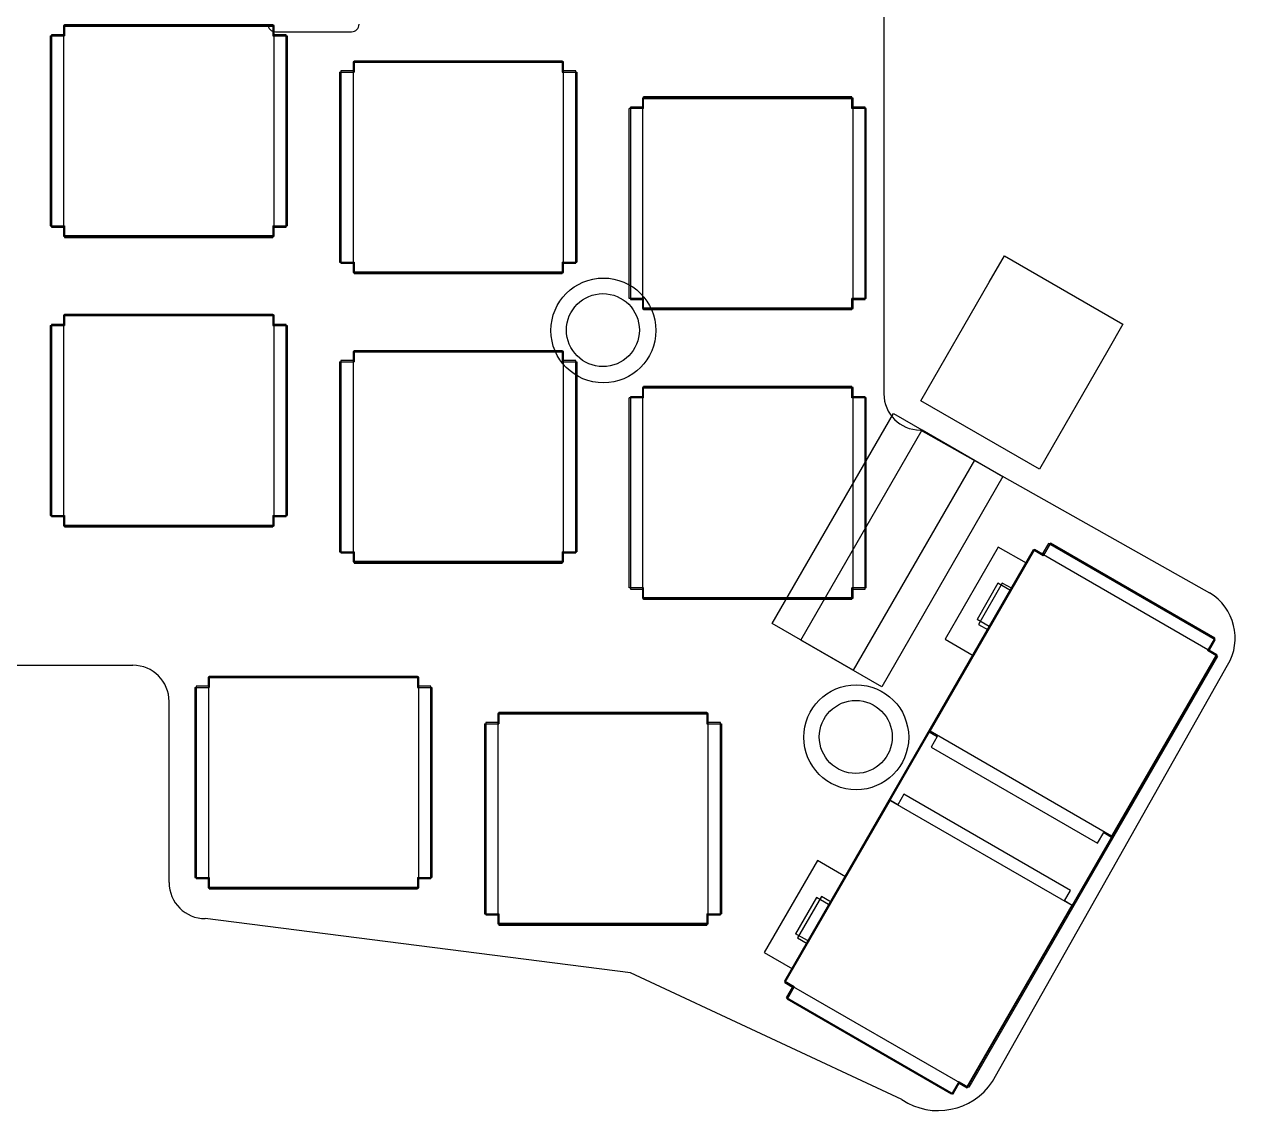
# Model space of a CAD drawing. Extents: x 46 to 182, y 79 to 194.
# Drawn here: x 102 to 182.1, y 78.9 to 150.9 of the extents above; entities that cross this region are included whole.
import ezdxf

# ---------------------------------------------------------------- set-up
doc = ezdxf.new("R2010")
doc.units = 0
doc.layers.add('iris-plate-design-rev2-and-rev3', color=7, linetype='CONTINUOUS')

msp = doc.modelspace()

# ---------------------------------------------------------------- linework, layer by layer
at = {"layer": 'iris-plate-design-rev2-and-rev3', "color": 7}
for p, q in [((158.536918, 183.797077), (158.536918, 126.647078)), ((104.627395, 150.93357), (104.627395, 150.18427)), ((104.627395, 150.93357), (118.325756, 150.93357)), ((118.325615, 150.93357), (118.325615, 150.18427)), ((103.677435, 150.18427), (104.627466, 150.18427)), ((103.677435, 150.18427), (103.677435, 137.685)), ((118.325615, 150.18427), (119.275645, 150.18427)), ((119.275575, 150.18427), (119.275575, 137.685)), ((123.677395, 148.55359), (123.677395, 147.80429)), ((123.677395, 148.55359), (137.375755, 148.55359)), ((137.375614, 148.55359), (137.375614, 147.80429)), ((122.727435, 147.80429), (123.677465, 147.80429)), ((122.727435, 147.80429), (122.727435, 135.302551)), ((137.375614, 147.80429), (138.325645, 147.80429)), ((138.325574, 147.80429), (138.325574, 135.302551)), ((156.425614, 146.17107), (142.727253, 146.17107)), ((142.727394, 145.42177), (142.727394, 146.17107)), ((156.425614, 145.42177), (156.425614, 146.17107)), ((142.727394, 145.42177), (141.777364, 145.42177)), ((141.777434, 132.92243), (141.777434, 145.421699)), ((157.375574, 145.42177), (156.425543, 145.42177)), ((157.375574, 132.92243), (157.375574, 145.421699)), ((103.677435, 137.68493), (104.627466, 137.68493)), ((104.627395, 137.68493), (104.627395, 136.93563)), ((118.325615, 137.68493), (118.325615, 136.93563)), ((118.325615, 137.68493), (119.275645, 137.68493)), ((104.627395, 136.93563), (118.325756, 136.93563)), ((122.727435, 135.30241), (123.677465, 135.30241)), ((123.677395, 135.30241), (123.677395, 134.55311)), ((137.375614, 135.30241), (137.375614, 134.55311)), ((137.375614, 135.30241), (138.325645, 135.30241)), ((123.677395, 134.55311), (137.375755, 134.55311)), ((142.727394, 132.92243), (141.777364, 132.92243)), ((142.727394, 132.17313), (142.727394, 132.92243)), ((157.375574, 132.92243), (156.425543, 132.92243)), ((156.425614, 132.17313), (156.425614, 132.92243)), ((104.627395, 131.88357), (104.627395, 131.13427)), ((104.627395, 131.88357), (118.325756, 131.88357)), ((118.325615, 131.88357), (118.325615, 131.13427)), ((156.425614, 132.17313), (142.727253, 132.17313)), ((103.677435, 131.13427), (104.627466, 131.13427)), ((103.677435, 131.13427), (103.677435, 118.635001)), ((118.325615, 131.13427), (119.275645, 131.13427)), ((119.275575, 131.13427), (119.275575, 118.635001)), ((123.677395, 129.50359), (123.677395, 128.75429)), ((123.677395, 129.50359), (137.375755, 129.50359)), ((137.375614, 129.50359), (137.375614, 128.75429)), ((122.727435, 128.75429), (123.677465, 128.75429)), ((122.727435, 128.75429), (122.727435, 116.252552)), ((137.375614, 128.75429), (138.325645, 128.75429)), ((138.325574, 128.75429), (138.325574, 116.252552)), ((156.425614, 127.12107), (142.727253, 127.12107)), ((142.727394, 126.37177), (142.727394, 127.12107)), ((156.425614, 126.37177), (156.425614, 127.12107)), ((142.727394, 126.37177), (141.777364, 126.37177)), ((141.777434, 113.87243), (141.777434, 126.3717)), ((157.375574, 126.37177), (156.425543, 126.37177)), ((157.375574, 113.87243), (157.375574, 126.3717)), ((160.919438, 124.264593), (179.969438, 113.548263)), ((103.677435, 118.63493), (104.627466, 118.63493)), ((104.627395, 118.63493), (104.627395, 117.88563)), ((104.627395, 117.88563), (118.325756, 117.88563)), ((118.325615, 118.63493), (118.325615, 117.88563)), ((118.325615, 118.63493), (119.275645, 118.63493)), ((122.727435, 116.25241), (123.677465, 116.25241)), ((123.677395, 116.25241), (123.677395, 115.50311)), ((137.375614, 116.25241), (137.375614, 115.50311)), ((137.375614, 116.25241), (138.325645, 116.25241)), ((168.371234, 116.37179), (151.995995, 88.010222)), ((169.021474, 115.99587), (168.371304, 116.371932)), ((169.496454, 116.81883), (169.021615, 115.9958)), ((180.319393, 110.570431), (169.496524, 116.81883)), ((123.677395, 115.50311), (137.375755, 115.50311)), ((142.727394, 113.87243), (141.777364, 113.87243)), ((142.727394, 113.123131), (142.727394, 113.87243)), ((157.375574, 113.87243), (156.425543, 113.87243)), ((156.425614, 113.123131), (156.425614, 113.87243)), ((166.039514, 114.17723), (164.667914, 111.802331)), ((166.831994, 113.72003), (166.039655, 114.17723)), ((156.425614, 113.123131), (142.727253, 113.123131)), ((165.460394, 111.345131), (164.668055, 111.802331)), ((180.319393, 110.570431), (179.844554, 109.7474)), ((180.494653, 109.371551), (164.119415, 81.009982)), ((180.494653, 109.371551), (179.844484, 109.747612)), ((48.405061, 108.785834), (109.126229, 108.785834)), ((165.681938, 81.402094), (181.158299, 108.785763)), ((114.152395, 108.071071), (114.152395, 107.321771)), ((114.152395, 108.071071), (127.850756, 108.071071)), ((127.850615, 108.071071), (127.850615, 107.321771)), ((113.202435, 107.321771), (114.152465, 107.321771)), ((113.202435, 107.321771), (113.202435, 94.822502)), ((127.850615, 107.321771), (128.800645, 107.321771)), ((128.800575, 107.321771), (128.800575, 94.822502)), ((111.506279, 94.498334), (111.506279, 106.405995)), ((133.202394, 105.691091), (133.202394, 104.941791)), ((133.202394, 105.691091), (146.900755, 105.691091)), ((146.900614, 105.691091), (146.900614, 104.941791)), ((132.252434, 104.941791), (133.202465, 104.941791)), ((132.252434, 104.941791), (132.252434, 92.440052)), ((146.900614, 104.941791), (147.850645, 104.941791)), ((147.850574, 104.941791), (147.850574, 92.440052)), ((113.202435, 94.822431), (114.152465, 94.822431)), ((114.152395, 94.822431), (114.152395, 94.073131)), ((127.850615, 94.822431), (127.850615, 94.073131)), ((127.850615, 94.822431), (128.800645, 94.822431)), ((114.152395, 94.073131), (127.850756, 94.073131)), ((154.101514, 93.501631), (152.729914, 91.126731)), ((154.893994, 93.044431), (154.101655, 93.501631)), ((132.252434, 92.439911), (133.202465, 92.439911)), ((133.202394, 92.439911), (133.202394, 91.690611)), ((146.900614, 92.439911), (146.900614, 91.690611)), ((146.900614, 92.439911), (147.850645, 92.439911)), ((141.869439, 88.547114), (113.88887, 92.118284)), ((133.202394, 91.690611), (146.900755, 91.690611)), ((153.522394, 90.669531), (152.730055, 91.126731)), ((159.728178, 80.210834), (141.869509, 88.546973)), ((152.646094, 87.634231), (151.995925, 88.010292)), ((152.646094, 87.634231), (152.171255, 86.811201)), ((162.996594, 80.562871), (152.171255, 86.811271)), ((163.471574, 81.385831), (162.996735, 80.562801)), ((164.119274, 81.009911), (163.471574, 81.385972)), ((165.682291, 81.40093), (165.682291, 81.40093))]:
    msp.add_line(p, q, dxfattribs=at)
at = {"layer": 'iris-plate-design-rev2-and-rev3', "color": 3}
for p, q in [((158.536918, 183.797077), (158.536918, 126.647078)), ((104.627395, 150.93357), (104.627395, 150.18427)), ((104.627395, 150.93357), (118.325756, 150.93357)), ((118.325615, 150.93357), (118.325615, 150.18427)), ((103.677435, 150.18427), (104.627466, 150.18427)), ((103.677435, 150.18427), (103.677435, 137.685)), ((118.325615, 150.18427), (119.275645, 150.18427)), ((119.275575, 150.18427), (119.275575, 137.685)), ((123.677395, 148.55359), (123.677395, 147.80429)), ((123.677395, 148.55359), (137.375755, 148.55359)), ((137.375614, 148.55359), (137.375614, 147.80429)), ((122.727435, 147.80429), (123.677465, 147.80429)), ((122.727435, 147.80429), (122.727435, 135.302551)), ((137.375614, 147.80429), (138.325645, 147.80429)), ((138.325574, 147.80429), (138.325574, 135.302551)), ((156.425614, 146.17107), (142.727253, 146.17107)), ((142.727394, 145.42177), (142.727394, 146.17107)), ((156.425614, 145.42177), (156.425614, 146.17107)), ((142.727394, 145.42177), (141.777364, 145.42177)), ((141.777434, 132.92243), (141.777434, 145.421699)), ((157.375574, 145.42177), (156.425543, 145.42177)), ((157.375574, 132.92243), (157.375574, 145.421699)), ((103.677435, 137.68493), (104.627466, 137.68493)), ((104.627395, 137.68493), (104.627395, 136.93563)), ((118.325615, 137.68493), (118.325615, 136.93563)), ((118.325615, 137.68493), (119.275645, 137.68493)), ((104.627395, 136.93563), (118.325756, 136.93563)), ((122.727435, 135.30241), (123.677465, 135.30241)), ((123.677395, 135.30241), (123.677395, 134.55311)), ((137.375614, 135.30241), (137.375614, 134.55311)), ((137.375614, 135.30241), (138.325645, 135.30241)), ((123.677395, 134.55311), (137.375755, 134.55311)), ((140.083819, 134.261962), (140.083819, 134.261962)), ((142.727394, 132.92243), (141.777364, 132.92243)), ((142.727394, 132.17313), (142.727394, 132.92243)), ((157.375574, 132.92243), (156.425543, 132.92243)), ((156.425614, 132.17313), (156.425614, 132.92243)), ((104.627395, 131.88357), (104.627395, 131.13427)), ((104.627395, 131.88357), (118.325756, 131.88357)), ((118.325615, 131.88357), (118.325615, 131.13427)), ((156.425614, 132.17313), (142.727253, 132.17313)), ((103.677435, 131.13427), (104.627466, 131.13427)), ((103.677435, 131.13427), (103.677435, 118.635001)), ((118.325615, 131.13427), (119.275645, 131.13427)), ((119.275575, 131.13427), (119.275575, 118.635001)), ((123.677395, 129.50359), (123.677395, 128.75429)), ((123.677395, 129.50359), (137.375755, 129.50359)), ((137.375614, 129.50359), (137.375614, 128.75429)), ((122.727435, 128.75429), (123.677465, 128.75429)), ((122.727435, 128.75429), (122.727435, 116.252552)), ((137.375614, 128.75429), (138.325645, 128.75429)), ((138.325574, 128.75429), (138.325574, 116.252552)), ((156.425614, 127.12107), (142.727253, 127.12107)), ((142.727394, 126.37177), (142.727394, 127.12107)), ((156.425614, 126.37177), (156.425614, 127.12107)), ((142.727394, 126.37177), (141.777364, 126.37177)), ((141.777434, 113.87243), (141.777434, 126.3717)), ((157.375574, 126.37177), (156.425543, 126.37177)), ((157.375574, 113.87243), (157.375574, 126.3717)), ((151.198259, 111.534078), (159.178092, 125.353089)), ((159.178092, 125.353089), (164.493747, 122.28357)), ((153.081563, 110.445688), (161.061396, 124.264699)), ((160.919438, 124.264593), (179.969438, 113.548263)), ((161.061396, 124.264699), (166.377051, 121.19518)), ((164.493747, 122.28357), (156.513914, 108.464559)), ((166.377051, 121.19518), (158.397218, 107.376169)), ((103.677435, 118.63493), (104.627466, 118.63493)), ((104.627395, 118.63493), (104.627395, 117.88563)), ((104.627395, 117.88563), (118.325756, 117.88563)), ((118.325615, 118.63493), (118.325615, 117.88563)), ((118.325615, 118.63493), (119.275645, 118.63493)), ((122.727435, 116.25241), (123.677465, 116.25241)), ((123.677395, 116.25241), (123.677395, 115.50311)), ((137.375614, 116.25241), (137.375614, 115.50311)), ((137.375614, 116.25241), (138.325645, 116.25241)), ((168.371234, 116.37179), (151.995995, 88.010222)), ((169.021474, 115.99587), (168.371304, 116.371932)), ((169.496454, 116.81883), (169.021615, 115.9958)), ((180.319393, 110.570431), (169.496524, 116.81883)), ((123.677395, 115.50311), (137.375755, 115.50311)), ((142.727394, 113.87243), (141.777364, 113.87243)), ((142.727394, 113.123131), (142.727394, 113.87243)), ((157.375574, 113.87243), (156.425543, 113.87243)), ((156.425614, 113.123131), (156.425614, 113.87243)), ((166.039514, 114.17723), (164.667914, 111.802331)), ((166.831994, 113.72003), (166.039655, 114.17723)), ((156.425614, 113.123131), (142.727253, 113.123131)), ((156.513914, 108.464559), (151.198259, 111.534078)), ((165.460394, 111.345131), (164.668055, 111.802331)), ((158.397218, 107.376169), (153.081563, 110.445688)), ((180.319393, 110.570431), (179.844554, 109.7474)), ((180.494653, 109.371551), (164.119415, 81.009982)), ((180.494653, 109.371551), (179.844484, 109.747612)), ((48.405061, 108.785834), (109.126229, 108.785834)), ((165.681938, 81.402094), (181.158299, 108.785763)), ((114.152395, 108.071071), (114.152395, 107.321771)), ((114.152395, 108.071071), (127.850756, 108.071071)), ((127.850615, 108.071071), (127.850615, 107.321771)), ((156.721806, 107.497136), (156.721806, 107.497136)), ((113.202435, 107.321771), (114.152465, 107.321771)), ((113.202435, 107.321771), (113.202435, 94.822502)), ((127.850615, 107.321771), (128.800645, 107.321771)), ((128.800575, 107.321771), (128.800575, 94.822502)), ((111.506279, 94.498334), (111.506279, 106.405995)), ((133.202394, 105.691091), (133.202394, 104.941791)), ((133.202394, 105.691091), (146.900755, 105.691091)), ((146.900614, 105.691091), (146.900614, 104.941791)), ((132.252434, 104.941791), (133.202465, 104.941791)), ((132.252434, 104.941791), (132.252434, 92.440052)), ((146.900614, 104.941791), (147.850645, 104.941791)), ((147.850574, 104.941791), (147.850574, 92.440052)), ((113.202435, 94.822431), (114.152465, 94.822431)), ((114.152395, 94.822431), (114.152395, 94.073131)), ((127.850615, 94.822431), (127.850615, 94.073131)), ((127.850615, 94.822431), (128.800645, 94.822431)), ((114.152395, 94.073131), (127.850756, 94.073131)), ((154.101514, 93.501631), (152.729914, 91.126731)), ((154.893994, 93.044431), (154.101655, 93.501631)), ((132.252434, 92.439911), (133.202465, 92.439911)), ((133.202394, 92.439911), (133.202394, 91.690611)), ((146.900614, 92.439911), (146.900614, 91.690611)), ((146.900614, 92.439911), (147.850645, 92.439911)), ((141.869439, 88.547114), (113.88887, 92.118284)), ((133.202394, 91.690611), (146.900755, 91.690611)), ((153.522394, 90.669531), (152.730055, 91.126731)), ((159.728178, 80.210834), (141.869509, 88.546973)), ((152.646094, 87.634231), (151.995925, 88.010292)), ((152.646094, 87.634231), (152.171255, 86.811201)), ((162.996594, 80.562871), (152.171255, 86.811271)), ((163.471574, 81.385831), (162.996735, 80.562801)), ((164.119274, 81.009911), (163.471574, 81.385972)), ((165.682291, 81.40093), (165.682291, 81.40093))]:
    msp.add_line(p, q, dxfattribs=at)
at = {"layer": 'iris-plate-design-rev2-and-rev3', "color": 5}
for p, q in [((104.562343, 150.864178), (104.562343, 150.264103)), ((118.412398, 150.864178), (104.562343, 150.864178)), ((104.562343, 150.864178), (104.562343, 150.264103)), ((118.412398, 150.864178), (104.562343, 150.864178)), ((104.58732, 137.038994), (104.58732, 150.838955)), ((104.58732, 150.838955), (118.38728, 150.838955)), ((118.38728, 150.838955), (118.38728, 137.038994)), ((118.412398, 150.264103), (118.412398, 150.864178)), ((118.412398, 150.264103), (118.412398, 150.864178)), ((104.562343, 150.264103), (103.762243, 150.264103)), ((103.762243, 150.264103), (103.762243, 137.614198)), ((104.562343, 150.264103), (103.762243, 150.264103)), ((103.762243, 150.264103), (103.762243, 137.614198)), ((119.212498, 150.264103), (118.412398, 150.264103)), ((119.212498, 150.264103), (118.412398, 150.264103)), ((119.212498, 137.614198), (119.212498, 150.264103)), ((119.212498, 137.614198), (119.212498, 150.264103)), ((123.612342, 148.483175), (123.612342, 147.8831)), ((137.462398, 148.483175), (123.612342, 148.483175)), ((123.612342, 148.483175), (123.612342, 147.8831)), ((137.462398, 148.483175), (123.612342, 148.483175)), ((123.637319, 134.658097), (123.637319, 148.458057)), ((123.637319, 148.458057), (137.43728, 148.458057)), ((137.43728, 148.458057), (137.43728, 134.658097)), ((137.462398, 147.8831), (137.462398, 148.483175)), ((137.462398, 147.8831), (137.462398, 148.483175)), ((123.612342, 147.8831), (122.812242, 147.8831)), ((122.812242, 147.8831), (122.812242, 135.233195)), ((123.612342, 147.8831), (122.812242, 147.8831)), ((122.812242, 147.8831), (122.812242, 135.233195)), ((138.262498, 147.8831), (137.462398, 147.8831)), ((138.262498, 147.8831), (137.462398, 147.8831)), ((138.262498, 135.233195), (138.262498, 147.8831)), ((138.262498, 135.233195), (138.262498, 147.8831)), ((142.662342, 146.102172), (142.662342, 145.502097)), ((156.512397, 146.102172), (142.662342, 146.102172)), ((142.662342, 146.102172), (142.662342, 145.502097)), ((156.512397, 146.102172), (142.662342, 146.102172)), ((142.687319, 132.277199), (142.687319, 146.07716)), ((142.687319, 146.07716), (156.487279, 146.07716)), ((156.487279, 146.07716), (156.487279, 132.277199)), ((156.512397, 145.502097), (156.512397, 146.102172)), ((156.512397, 145.502097), (156.512397, 146.102172)), ((142.662342, 145.502097), (141.862242, 145.502097)), ((141.862242, 145.502097), (141.862242, 132.852192)), ((142.662342, 145.502097), (141.862242, 145.502097)), ((141.862242, 145.502097), (141.862242, 132.852192)), ((157.312497, 145.502097), (156.512397, 145.502097)), ((157.312497, 145.502097), (156.512397, 145.502097)), ((157.312497, 132.852192), (157.312497, 145.502097)), ((157.312497, 132.852192), (157.312497, 145.502097)), ((103.762243, 137.614198), (104.562343, 137.614198)), ((103.762243, 137.614198), (104.562343, 137.614198)), ((104.562343, 137.614198), (104.562343, 137.014123)), ((104.562343, 137.614198), (104.562343, 137.014123)), ((118.412398, 137.014123), (118.412398, 137.614198)), ((118.412398, 137.614198), (119.212498, 137.614198)), ((118.412398, 137.014123), (118.412398, 137.614198)), ((118.412398, 137.614198), (119.212498, 137.614198)), ((104.562343, 137.014123), (118.412398, 137.014123)), ((104.562343, 137.014123), (118.412398, 137.014123)), ((118.38728, 137.038994), (104.58732, 137.038994)), ((122.812242, 135.233195), (123.612342, 135.233195)), ((122.812242, 135.233195), (123.612342, 135.233195)), ((123.612342, 135.233195), (123.612342, 134.63312)), ((123.612342, 135.233195), (123.612342, 134.63312)), ((137.462398, 134.63312), (137.462398, 135.233195)), ((137.462398, 135.233195), (138.262498, 135.233195)), ((137.462398, 134.63312), (137.462398, 135.233195)), ((137.462398, 135.233195), (138.262498, 135.233195)), ((123.612342, 134.63312), (137.462398, 134.63312)), ((123.612342, 134.63312), (137.462398, 134.63312)), ((137.43728, 134.658097), (123.637319, 134.658097)), ((141.862242, 132.852192), (142.662342, 132.852192)), ((141.862242, 132.852192), (142.662342, 132.852192)), ((142.662342, 132.852192), (142.662342, 132.252117)), ((142.662342, 132.852192), (142.662342, 132.252117)), ((156.487279, 132.277199), (142.687319, 132.277199)), ((156.512397, 132.252117), (156.512397, 132.852192)), ((156.512397, 132.852192), (157.312497, 132.852192)), ((156.512397, 132.252117), (156.512397, 132.852192)), ((156.512397, 132.852192), (157.312497, 132.852192)), ((104.562343, 131.814179), (104.562343, 131.214104)), ((118.412398, 131.814179), (104.562343, 131.814179)), ((104.562343, 131.814179), (104.562343, 131.214104)), ((118.412398, 131.814179), (104.562343, 131.814179)), ((104.58732, 117.988994), (104.58732, 131.788955)), ((104.58732, 131.788955), (118.38728, 131.788955)), ((118.38728, 131.788955), (118.38728, 117.988994)), ((118.412398, 131.214104), (118.412398, 131.814179)), ((118.412398, 131.214104), (118.412398, 131.814179)), ((142.662342, 132.252117), (156.512397, 132.252117)), ((142.662342, 132.252117), (156.512397, 132.252117)), ((104.562343, 131.214104), (103.762243, 131.214104)), ((103.762243, 131.214104), (103.762243, 118.564198)), ((104.562343, 131.214104), (103.762243, 131.214104)), ((103.762243, 131.214104), (103.762243, 118.564198)), ((119.212498, 131.214104), (118.412398, 131.214104)), ((119.212498, 131.214104), (118.412398, 131.214104)), ((119.212498, 118.564198), (119.212498, 131.214104)), ((119.212498, 118.564198), (119.212498, 131.214104)), ((123.612342, 129.433176), (123.612342, 128.833101)), ((137.462398, 129.433176), (123.612342, 129.433176)), ((123.612342, 129.433176), (123.612342, 128.833101)), ((137.462398, 129.433176), (123.612342, 129.433176)), ((123.637319, 115.608097), (123.637319, 129.408058)), ((123.637319, 129.408058), (137.43728, 129.408058)), ((137.43728, 129.408058), (137.43728, 115.608097)), ((137.462398, 128.833101), (137.462398, 129.433176)), ((137.462398, 128.833101), (137.462398, 129.433176)), ((123.612342, 128.833101), (122.812242, 128.833101)), ((122.812242, 128.833101), (122.812242, 116.183195)), ((123.612342, 128.833101), (122.812242, 128.833101)), ((122.812242, 128.833101), (122.812242, 116.183195)), ((138.262498, 128.833101), (137.462398, 128.833101)), ((138.262498, 128.833101), (137.462398, 128.833101)), ((138.262498, 116.183195), (138.262498, 128.833101)), ((138.262498, 116.183195), (138.262498, 128.833101)), ((142.662342, 127.052173), (142.662342, 126.452098)), ((156.512397, 127.052173), (142.662342, 127.052173)), ((142.662342, 127.052173), (142.662342, 126.452098)), ((156.512397, 127.052173), (142.662342, 127.052173)), ((142.687319, 113.2272), (142.687319, 127.027161)), ((142.687319, 127.027161), (156.487279, 127.027161)), ((156.487279, 127.027161), (156.487279, 113.2272)), ((156.512397, 126.452098), (156.512397, 127.052173)), ((156.512397, 126.452098), (156.512397, 127.052173)), ((142.662342, 126.452098), (141.862242, 126.452098)), ((141.862242, 126.452098), (141.862242, 113.802192)), ((142.662342, 126.452098), (141.862242, 126.452098)), ((141.862242, 126.452098), (141.862242, 113.802192)), ((157.312497, 126.452098), (156.512397, 126.452098)), ((157.312497, 126.452098), (156.512397, 126.452098)), ((157.312497, 113.802192), (157.312497, 126.452098)), ((157.312497, 113.802192), (157.312497, 126.452098)), ((103.762243, 118.564198), (104.562343, 118.564198)), ((103.762243, 118.564198), (104.562343, 118.564198)), ((104.562343, 118.564198), (104.562343, 117.964123)), ((104.562343, 118.564198), (104.562343, 117.964123)), ((104.562343, 117.964123), (118.412398, 117.964123)), ((104.562343, 117.964123), (118.412398, 117.964123)), ((118.38728, 117.988994), (104.58732, 117.988994)), ((118.412398, 117.964123), (118.412398, 118.564198)), ((118.412398, 118.564198), (119.212498, 118.564198)), ((118.412398, 117.964123), (118.412398, 118.564198)), ((118.412398, 118.564198), (119.212498, 118.564198)), ((161.577122, 104.44508), (168.477102, 116.396132)), ((168.455865, 116.39391), (166.974198, 113.827451)), ((168.455865, 116.39391), (166.974198, 113.827451)), ((168.975154, 116.094048), (168.455865, 116.39391)), ((168.975154, 116.094048), (168.455865, 116.39391)), ((168.477102, 116.396132), (180.428155, 109.496152)), ((169.380848, 116.796782), (168.975154, 116.094048)), ((169.380848, 116.796782), (168.975154, 116.094048)), ((180.349062, 110.464421), (169.380848, 116.796782)), ((180.349062, 110.464421), (169.380848, 116.796782)), ((122.812242, 116.183195), (123.612342, 116.183195)), ((122.812242, 116.183195), (123.612342, 116.183195)), ((123.612342, 116.183195), (123.612342, 115.58312)), ((123.612342, 116.183195), (123.612342, 115.58312)), ((123.612342, 115.58312), (137.462398, 115.58312)), ((123.612342, 115.58312), (137.462398, 115.58312)), ((137.43728, 115.608097), (123.637319, 115.608097)), ((137.462398, 115.58312), (137.462398, 116.183195)), ((137.462398, 116.183195), (138.262498, 116.183195)), ((137.462398, 115.58312), (137.462398, 116.183195)), ((137.462398, 116.183195), (138.262498, 116.183195)), ((166.332848, 114.197868), (164.762987, 111.47901)), ((166.332848, 114.197868), (164.762987, 111.47901)), ((166.974198, 113.827451), (166.332848, 114.197868)), ((166.974198, 113.827451), (166.332848, 114.197868)), ((141.862242, 113.802192), (142.662342, 113.802192)), ((141.862242, 113.802192), (142.662342, 113.802192)), ((142.662342, 113.802192), (142.662342, 113.202117)), ((142.662342, 113.802192), (142.662342, 113.202117)), ((142.662342, 113.202117), (156.512397, 113.202117)), ((142.662342, 113.202117), (156.512397, 113.202117)), ((156.487279, 113.2272), (142.687319, 113.2272)), ((156.512397, 113.202117), (156.512397, 113.802192)), ((156.512397, 113.802192), (157.312497, 113.802192)), ((156.512397, 113.202117), (156.512397, 113.802192)), ((156.512397, 113.802192), (157.312497, 113.802192)), ((164.762987, 111.47901), (165.404337, 111.108593)), ((164.762987, 111.47901), (165.404337, 111.108593)), ((165.404337, 111.108593), (155.067949, 93.205474)), ((165.404337, 111.108593), (155.067949, 93.205474)), ((179.943367, 109.761688), (180.349062, 110.464421)), ((179.943367, 109.761688), (180.349062, 110.464421)), ((164.023212, 80.987722), (180.462656, 109.461826)), ((164.023212, 80.987722), (180.462656, 109.461826)), ((180.428155, 109.496152), (173.528174, 97.545099)), ((180.462656, 109.461826), (179.943367, 109.761688)), ((180.462656, 109.461826), (179.943367, 109.761688)), ((114.087343, 108.002173), (114.087343, 107.402098)), ((127.937398, 108.002173), (114.087343, 108.002173)), ((114.087343, 108.002173), (114.087343, 107.402098)), ((127.937398, 108.002173), (114.087343, 108.002173)), ((114.112319, 94.1772), (114.112319, 107.977161)), ((114.112319, 107.977161), (127.91228, 107.977161)), ((127.91228, 107.977161), (127.91228, 94.1772)), ((127.937398, 107.402098), (127.937398, 108.002173)), ((127.937398, 107.402098), (127.937398, 108.002173)), ((114.087343, 107.402098), (113.287243, 107.402098)), ((113.287243, 107.402098), (113.287243, 94.752193)), ((114.087343, 107.402098), (113.287243, 107.402098)), ((113.287243, 107.402098), (113.287243, 94.752193)), ((128.737498, 107.402098), (127.937398, 107.402098)), ((128.737498, 107.402098), (127.937398, 107.402098)), ((128.737498, 94.752193), (128.737498, 107.402098)), ((128.737498, 94.752193), (128.737498, 107.402098)), ((133.137342, 105.021095), (132.337242, 105.021095)), ((132.337242, 105.021095), (132.337242, 92.37119)), ((133.137342, 105.021095), (132.337242, 105.021095)), ((132.337242, 105.021095), (132.337242, 92.37119)), ((133.137342, 105.62117), (133.137342, 105.021095)), ((146.987397, 105.62117), (133.137342, 105.62117)), ((133.137342, 105.62117), (133.137342, 105.021095)), ((146.987397, 105.62117), (133.137342, 105.62117)), ((133.162319, 91.79207), (133.162319, 105.592031)), ((133.162319, 105.592031), (146.96228, 105.592031)), ((146.96228, 105.592031), (146.96228, 91.79207)), ((146.987397, 105.021095), (146.987397, 105.62117)), ((146.987397, 105.021095), (146.987397, 105.62117)), ((147.787497, 105.021095), (146.987397, 105.021095)), ((147.787497, 105.021095), (146.987397, 105.021095)), ((147.787497, 92.37119), (147.787497, 105.021095)), ((147.787497, 92.37119), (147.787497, 105.021095)), ((173.528174, 97.545099), (161.577122, 104.44508)), ((152.052122, 87.947251), (158.952102, 99.898303)), ((158.952102, 99.898303), (170.903155, 92.998323)), ((113.287243, 94.752193), (114.087343, 94.752193)), ((113.287243, 94.752193), (114.087343, 94.752193)), ((114.087343, 94.752193), (114.087343, 94.152118)), ((114.087343, 94.752193), (114.087343, 94.152118)), ((127.937398, 94.152118), (127.937398, 94.752193)), ((127.937398, 94.752193), (128.737498, 94.752193)), ((127.937398, 94.152118), (127.937398, 94.752193)), ((127.937398, 94.752193), (128.737498, 94.752193)), ((114.087343, 94.152118), (127.937398, 94.152118)), ((114.087343, 94.152118), (127.937398, 94.152118)), ((127.91228, 94.1772), (114.112319, 94.1772)), ((154.426599, 93.575891), (152.856738, 90.85668)), ((154.426599, 93.575891), (152.856738, 90.85668)), ((155.067949, 93.205474), (154.426599, 93.575891)), ((155.067949, 93.205474), (154.426599, 93.575891)), ((170.903155, 92.998323), (164.003175, 81.04727)), ((132.337242, 92.37119), (133.137342, 92.37119)), ((132.337242, 92.37119), (133.137342, 92.37119)), ((133.137342, 92.37119), (133.137342, 91.771115)), ((133.137342, 92.37119), (133.137342, 91.771115)), ((146.987397, 91.771115), (146.987397, 92.37119)), ((146.987397, 92.37119), (147.787497, 92.37119)), ((146.987397, 91.771115), (146.987397, 92.37119)), ((146.987397, 92.37119), (147.787497, 92.37119)), ((133.137342, 91.771115), (146.987397, 91.771115)), ((133.137342, 91.771115), (146.987397, 91.771115)), ((146.96228, 91.79207), (133.162319, 91.79207)), ((152.856738, 90.85668), (153.498088, 90.486263)), ((152.856738, 90.85668), (153.498088, 90.486263)), ((153.498088, 90.486263), (152.016421, 87.919805)), ((153.498088, 90.486263), (152.016421, 87.919805)), ((152.016421, 87.919805), (152.53571, 87.619944)), ((152.016421, 87.919805), (152.53571, 87.619944)), ((164.003175, 81.04727), (152.052122, 87.947251)), ((152.53571, 87.619944), (152.130015, 86.917563)), ((152.53571, 87.619944), (152.130015, 86.917563)), ((152.130015, 86.917563), (163.098229, 80.585202)), ((152.130015, 86.917563), (163.098229, 80.585202)), ((163.098229, 80.585202), (163.503923, 81.287583)), ((163.098229, 80.585202), (163.503923, 81.287583)), ((163.503923, 81.287583), (164.023212, 80.987722)), ((163.503923, 81.287583), (164.023212, 80.987722))]:
    msp.add_line(p, q, dxfattribs=at)
at = {"layer": 'iris-plate-design-rev2-and-rev3', "color": 4}
for p, q in [((104.562343, 150.864178), (104.562343, 150.264103)), ((118.412398, 150.864178), (104.562343, 150.864178)), ((104.562343, 150.864178), (104.562343, 150.264103)), ((118.412398, 150.864178), (104.562343, 150.864178)), ((104.562343, 150.864178), (104.562343, 150.264103)), ((118.412398, 150.864178), (104.562343, 150.864178)), ((104.562343, 150.864178), (104.562343, 150.264103)), ((118.412398, 150.864178), (104.562343, 150.864178)), ((118.412398, 150.264103), (118.412398, 150.864178)), ((118.412398, 150.264103), (118.412398, 150.864178)), ((118.412398, 150.264103), (118.412398, 150.864178)), ((118.412398, 150.264103), (118.412398, 150.864178)), ((104.562343, 150.264103), (103.762243, 150.264103)), ((103.762243, 150.264103), (103.762243, 137.614198)), ((104.562343, 150.264103), (103.762243, 150.264103)), ((103.762243, 150.264103), (103.762243, 137.614198)), ((104.562343, 150.264103), (103.762243, 150.264103)), ((103.762243, 150.264103), (103.762243, 137.614198)), ((104.562343, 150.264103), (103.762243, 150.264103)), ((103.762243, 150.264103), (103.762243, 137.614198)), ((119.212498, 150.264103), (118.412398, 150.264103)), ((119.212498, 150.264103), (118.412398, 150.264103)), ((119.212498, 150.264103), (118.412398, 150.264103)), ((119.212498, 150.264103), (118.412398, 150.264103)), ((119.212498, 137.614198), (119.212498, 150.264103)), ((119.212498, 137.614198), (119.212498, 150.264103)), ((119.212498, 137.614198), (119.212498, 150.264103)), ((119.212498, 137.614198), (119.212498, 150.264103)), ((123.612342, 148.483175), (123.612342, 147.8831)), ((137.462398, 148.483175), (123.612342, 148.483175)), ((123.612342, 148.483175), (123.612342, 147.8831)), ((137.462398, 148.483175), (123.612342, 148.483175)), ((123.612342, 148.483175), (123.612342, 147.8831)), ((137.462398, 148.483175), (123.612342, 148.483175)), ((123.612342, 148.483175), (123.612342, 147.8831)), ((137.462398, 148.483175), (123.612342, 148.483175)), ((137.462398, 147.8831), (137.462398, 148.483175)), ((137.462398, 147.8831), (137.462398, 148.483175)), ((137.462398, 147.8831), (137.462398, 148.483175)), ((137.462398, 147.8831), (137.462398, 148.483175)), ((123.612342, 147.8831), (122.812242, 147.8831)), ((122.812242, 147.8831), (122.812242, 135.233195)), ((123.612342, 147.8831), (122.812242, 147.8831)), ((122.812242, 147.8831), (122.812242, 135.233195)), ((123.612342, 147.8831), (122.812242, 147.8831)), ((122.812242, 147.8831), (122.812242, 135.233195)), ((123.612342, 147.8831), (122.812242, 147.8831)), ((122.812242, 147.8831), (122.812242, 135.233195)), ((138.262498, 147.8831), (137.462398, 147.8831)), ((138.262498, 147.8831), (137.462398, 147.8831)), ((138.262498, 147.8831), (137.462398, 147.8831)), ((138.262498, 147.8831), (137.462398, 147.8831)), ((138.262498, 135.233195), (138.262498, 147.8831)), ((138.262498, 135.233195), (138.262498, 147.8831)), ((138.262498, 135.233195), (138.262498, 147.8831)), ((138.262498, 135.233195), (138.262498, 147.8831)), ((142.662342, 146.102172), (142.662342, 145.502097)), ((156.512397, 146.102172), (142.662342, 146.102172)), ((142.662342, 146.102172), (142.662342, 145.502097)), ((156.512397, 146.102172), (142.662342, 146.102172)), ((142.662342, 146.102172), (142.662342, 145.502097)), ((156.512397, 146.102172), (142.662342, 146.102172)), ((142.662342, 146.102172), (142.662342, 145.502097)), ((156.512397, 146.102172), (142.662342, 146.102172)), ((156.512397, 145.502097), (156.512397, 146.102172)), ((156.512397, 145.502097), (156.512397, 146.102172)), ((156.512397, 145.502097), (156.512397, 146.102172)), ((156.512397, 145.502097), (156.512397, 146.102172)), ((142.662342, 145.502097), (141.862242, 145.502097)), ((141.862242, 145.502097), (141.862242, 132.852192)), ((142.662342, 145.502097), (141.862242, 145.502097)), ((141.862242, 145.502097), (141.862242, 132.852192)), ((142.662342, 145.502097), (141.862242, 145.502097)), ((141.862242, 145.502097), (141.862242, 132.852192)), ((142.662342, 145.502097), (141.862242, 145.502097)), ((141.862242, 145.502097), (141.862242, 132.852192)), ((157.312497, 145.502097), (156.512397, 145.502097)), ((157.312497, 145.502097), (156.512397, 145.502097)), ((157.312497, 145.502097), (156.512397, 145.502097)), ((157.312497, 145.502097), (156.512397, 145.502097)), ((157.312497, 132.852192), (157.312497, 145.502097)), ((157.312497, 132.852192), (157.312497, 145.502097)), ((157.312497, 132.852192), (157.312497, 145.502097)), ((157.312497, 132.852192), (157.312497, 145.502097)), ((103.762243, 137.614198), (104.562343, 137.614198)), ((103.762243, 137.614198), (104.562343, 137.614198)), ((103.762243, 137.614198), (104.562343, 137.614198)), ((103.762243, 137.614198), (104.562343, 137.614198)), ((104.562343, 137.614198), (104.562343, 137.014123)), ((104.562343, 137.614198), (104.562343, 137.014123)), ((104.562343, 137.614198), (104.562343, 137.014123)), ((104.562343, 137.614198), (104.562343, 137.014123)), ((118.412398, 137.014123), (118.412398, 137.614198)), ((118.412398, 137.614198), (119.212498, 137.614198)), ((118.412398, 137.014123), (118.412398, 137.614198)), ((118.412398, 137.614198), (119.212498, 137.614198)), ((118.412398, 137.014123), (118.412398, 137.614198)), ((118.412398, 137.614198), (119.212498, 137.614198)), ((118.412398, 137.014123), (118.412398, 137.614198)), ((118.412398, 137.614198), (119.212498, 137.614198)), ((104.562343, 137.014123), (118.412398, 137.014123)), ((104.562343, 137.014123), (118.412398, 137.014123)), ((104.562343, 137.014123), (118.412398, 137.014123)), ((104.562343, 137.014123), (118.412398, 137.014123)), ((122.812242, 135.233195), (123.612342, 135.233195)), ((122.812242, 135.233195), (123.612342, 135.233195)), ((122.812242, 135.233195), (123.612342, 135.233195)), ((122.812242, 135.233195), (123.612342, 135.233195)), ((123.612342, 135.233195), (123.612342, 134.63312)), ((123.612342, 135.233195), (123.612342, 134.63312)), ((123.612342, 135.233195), (123.612342, 134.63312)), ((123.612342, 135.233195), (123.612342, 134.63312)), ((137.462398, 134.63312), (137.462398, 135.233195)), ((137.462398, 135.233195), (138.262498, 135.233195)), ((137.462398, 134.63312), (137.462398, 135.233195)), ((137.462398, 135.233195), (138.262498, 135.233195)), ((137.462398, 134.63312), (137.462398, 135.233195)), ((137.462398, 135.233195), (138.262498, 135.233195)), ((137.462398, 134.63312), (137.462398, 135.233195)), ((137.462398, 135.233195), (138.262498, 135.233195)), ((123.612342, 134.63312), (137.462398, 134.63312)), ((123.612342, 134.63312), (137.462398, 134.63312)), ((123.612342, 134.63312), (137.462398, 134.63312)), ((123.612342, 134.63312), (137.462398, 134.63312)), ((141.862242, 132.852192), (142.662342, 132.852192)), ((141.862242, 132.852192), (142.662342, 132.852192)), ((141.862242, 132.852192), (142.662342, 132.852192)), ((141.862242, 132.852192), (142.662342, 132.852192)), ((142.662342, 132.852192), (142.662342, 132.252117)), ((142.662342, 132.852192), (142.662342, 132.252117)), ((142.662342, 132.852192), (142.662342, 132.252117)), ((142.662342, 132.852192), (142.662342, 132.252117)), ((156.512397, 132.252117), (156.512397, 132.852192)), ((156.512397, 132.852192), (157.312497, 132.852192)), ((156.512397, 132.252117), (156.512397, 132.852192)), ((156.512397, 132.852192), (157.312497, 132.852192)), ((156.512397, 132.252117), (156.512397, 132.852192)), ((156.512397, 132.852192), (157.312497, 132.852192)), ((156.512397, 132.252117), (156.512397, 132.852192)), ((156.512397, 132.852192), (157.312497, 132.852192)), ((104.562343, 131.814179), (104.562343, 131.214104)), ((118.412398, 131.814179), (104.562343, 131.814179)), ((104.562343, 131.814179), (104.562343, 131.214104)), ((118.412398, 131.814179), (104.562343, 131.814179)), ((104.562343, 131.814179), (104.562343, 131.214104)), ((118.412398, 131.814179), (104.562343, 131.814179)), ((104.562343, 131.814179), (104.562343, 131.214104)), ((118.412398, 131.814179), (104.562343, 131.814179)), ((118.412398, 131.214104), (118.412398, 131.814179)), ((118.412398, 131.214104), (118.412398, 131.814179)), ((118.412398, 131.214104), (118.412398, 131.814179)), ((118.412398, 131.214104), (118.412398, 131.814179)), ((142.662342, 132.252117), (156.512397, 132.252117)), ((142.662342, 132.252117), (156.512397, 132.252117)), ((142.662342, 132.252117), (156.512397, 132.252117)), ((142.662342, 132.252117), (156.512397, 132.252117)), ((104.562343, 131.214104), (103.762243, 131.214104)), ((103.762243, 131.214104), (103.762243, 118.564198)), ((104.562343, 131.214104), (103.762243, 131.214104)), ((103.762243, 131.214104), (103.762243, 118.564198)), ((104.562343, 131.214104), (103.762243, 131.214104)), ((103.762243, 131.214104), (103.762243, 118.564198)), ((104.562343, 131.214104), (103.762243, 131.214104)), ((103.762243, 131.214104), (103.762243, 118.564198)), ((119.212498, 131.214104), (118.412398, 131.214104)), ((119.212498, 131.214104), (118.412398, 131.214104)), ((119.212498, 131.214104), (118.412398, 131.214104)), ((119.212498, 131.214104), (118.412398, 131.214104)), ((119.212498, 118.564198), (119.212498, 131.214104)), ((119.212498, 118.564198), (119.212498, 131.214104)), ((119.212498, 118.564198), (119.212498, 131.214104)), ((119.212498, 118.564198), (119.212498, 131.214104)), ((123.612342, 129.433176), (123.612342, 128.833101)), ((137.462398, 129.433176), (123.612342, 129.433176)), ((123.612342, 129.433176), (123.612342, 128.833101)), ((137.462398, 129.433176), (123.612342, 129.433176)), ((123.612342, 129.433176), (123.612342, 128.833101)), ((137.462398, 129.433176), (123.612342, 129.433176)), ((123.612342, 129.433176), (123.612342, 128.833101)), ((137.462398, 129.433176), (123.612342, 129.433176)), ((137.462398, 128.833101), (137.462398, 129.433176)), ((137.462398, 128.833101), (137.462398, 129.433176)), ((137.462398, 128.833101), (137.462398, 129.433176)), ((137.462398, 128.833101), (137.462398, 129.433176)), ((123.612342, 128.833101), (122.812242, 128.833101)), ((122.812242, 128.833101), (122.812242, 116.183195)), ((123.612342, 128.833101), (122.812242, 128.833101)), ((122.812242, 128.833101), (122.812242, 116.183195)), ((123.612342, 128.833101), (122.812242, 128.833101)), ((122.812242, 128.833101), (122.812242, 116.183195)), ((123.612342, 128.833101), (122.812242, 128.833101)), ((122.812242, 128.833101), (122.812242, 116.183195)), ((138.262498, 128.833101), (137.462398, 128.833101)), ((138.262498, 128.833101), (137.462398, 128.833101)), ((138.262498, 128.833101), (137.462398, 128.833101)), ((138.262498, 128.833101), (137.462398, 128.833101)), ((138.262498, 116.183195), (138.262498, 128.833101)), ((138.262498, 116.183195), (138.262498, 128.833101)), ((138.262498, 116.183195), (138.262498, 128.833101)), ((138.262498, 116.183195), (138.262498, 128.833101)), ((142.662342, 127.052173), (142.662342, 126.452098)), ((156.512397, 127.052173), (142.662342, 127.052173)), ((142.662342, 127.052173), (142.662342, 126.452098)), ((156.512397, 127.052173), (142.662342, 127.052173)), ((142.662342, 127.052173), (142.662342, 126.452098)), ((156.512397, 127.052173), (142.662342, 127.052173)), ((142.662342, 127.052173), (142.662342, 126.452098)), ((156.512397, 127.052173), (142.662342, 127.052173)), ((156.512397, 126.452098), (156.512397, 127.052173)), ((156.512397, 126.452098), (156.512397, 127.052173)), ((156.512397, 126.452098), (156.512397, 127.052173)), ((156.512397, 126.452098), (156.512397, 127.052173)), ((142.662342, 126.452098), (141.862242, 126.452098)), ((141.862242, 126.452098), (141.862242, 113.802192)), ((142.662342, 126.452098), (141.862242, 126.452098)), ((141.862242, 126.452098), (141.862242, 113.802192)), ((142.662342, 126.452098), (141.862242, 126.452098)), ((141.862242, 126.452098), (141.862242, 113.802192)), ((142.662342, 126.452098), (141.862242, 126.452098)), ((141.862242, 126.452098), (141.862242, 113.802192)), ((157.312497, 126.452098), (156.512397, 126.452098)), ((157.312497, 126.452098), (156.512397, 126.452098)), ((157.312497, 126.452098), (156.512397, 126.452098)), ((157.312497, 126.452098), (156.512397, 126.452098)), ((157.312497, 113.802192), (157.312497, 126.452098)), ((157.312497, 113.802192), (157.312497, 126.452098)), ((157.312497, 113.802192), (157.312497, 126.452098)), ((157.312497, 113.802192), (157.312497, 126.452098)), ((103.762243, 118.564198), (104.562343, 118.564198)), ((103.762243, 118.564198), (104.562343, 118.564198)), ((103.762243, 118.564198), (104.562343, 118.564198)), ((103.762243, 118.564198), (104.562343, 118.564198)), ((104.562343, 118.564198), (104.562343, 117.964123)), ((104.562343, 118.564198), (104.562343, 117.964123)), ((104.562343, 118.564198), (104.562343, 117.964123)), ((104.562343, 118.564198), (104.562343, 117.964123)), ((104.562343, 117.964123), (118.412398, 117.964123)), ((104.562343, 117.964123), (118.412398, 117.964123)), ((104.562343, 117.964123), (118.412398, 117.964123)), ((104.562343, 117.964123), (118.412398, 117.964123)), ((118.412398, 117.964123), (118.412398, 118.564198)), ((118.412398, 118.564198), (119.212498, 118.564198)), ((118.412398, 117.964123), (118.412398, 118.564198)), ((118.412398, 118.564198), (119.212498, 118.564198)), ((118.412398, 117.964123), (118.412398, 118.564198)), ((118.412398, 118.564198), (119.212498, 118.564198)), ((118.412398, 117.964123), (118.412398, 118.564198)), ((118.412398, 118.564198), (119.212498, 118.564198)), ((168.455724, 116.394051), (161.530696, 104.399607)), ((166.0683, 116.562714), (162.568392, 110.500581)), ((167.922147, 115.492386), (166.0683, 116.562714)), ((168.443553, 116.395144), (167.922147, 115.492386)), ((168.453078, 116.3895), (168.443553, 116.395144)), ((168.455547, 116.394086), (168.453078, 116.3895)), ((168.965311, 116.099869), (168.455547, 116.394086)), ((168.975365, 116.09419), (168.455724, 116.394051)), ((169.368536, 116.798017), (168.965311, 116.099869)), ((169.375415, 116.787045), (168.975365, 116.09419)), ((180.336397, 110.465656), (169.368536, 116.798017)), ((180.330576, 110.46174), (169.375415, 116.787045)), ((122.812242, 116.183195), (123.612342, 116.183195)), ((122.812242, 116.183195), (123.612342, 116.183195)), ((122.812242, 116.183195), (123.612342, 116.183195)), ((122.812242, 116.183195), (123.612342, 116.183195)), ((123.612342, 116.183195), (123.612342, 115.58312)), ((123.612342, 116.183195), (123.612342, 115.58312)), ((123.612342, 116.183195), (123.612342, 115.58312)), ((123.612342, 116.183195), (123.612342, 115.58312)), ((123.612342, 115.58312), (137.462398, 115.58312)), ((123.612342, 115.58312), (137.462398, 115.58312)), ((123.612342, 115.58312), (137.462398, 115.58312)), ((123.612342, 115.58312), (137.462398, 115.58312)), ((137.462398, 115.58312), (137.462398, 116.183195)), ((137.462398, 116.183195), (138.262498, 116.183195)), ((137.462398, 115.58312), (137.462398, 116.183195)), ((137.462398, 116.183195), (138.262498, 116.183195)), ((137.462398, 115.58312), (137.462398, 116.183195)), ((137.462398, 116.183195), (138.262498, 116.183195)), ((137.462398, 115.58312), (137.462398, 116.183195)), ((137.462398, 116.183195), (138.262498, 116.183195)), ((141.862242, 113.802192), (142.662342, 113.802192)), ((141.862242, 113.802192), (142.662342, 113.802192)), ((141.862242, 113.802192), (142.662342, 113.802192)), ((141.862242, 113.802192), (142.662342, 113.802192)), ((142.662342, 113.802192), (142.662342, 113.202117)), ((142.662342, 113.802192), (142.662342, 113.202117)), ((142.662342, 113.802192), (142.662342, 113.202117)), ((142.662342, 113.802192), (142.662342, 113.202117)), ((142.662342, 113.202117), (156.512397, 113.202117)), ((142.662342, 113.202117), (156.512397, 113.202117)), ((142.662342, 113.202117), (156.512397, 113.202117)), ((142.662342, 113.202117), (156.512397, 113.202117)), ((156.512397, 113.202117), (156.512397, 113.802192)), ((156.512397, 113.802192), (157.312497, 113.802192)), ((156.512397, 113.202117), (156.512397, 113.802192)), ((156.512397, 113.802192), (157.312497, 113.802192)), ((156.512397, 113.202117), (156.512397, 113.802192)), ((156.512397, 113.802192), (157.312497, 113.802192)), ((156.512397, 113.202117), (156.512397, 113.802192)), ((156.512397, 113.802192), (157.312497, 113.802192)), ((162.568392, 110.500581), (164.422239, 109.430253)), ((179.930526, 109.768884), (180.330576, 110.46174)), ((179.933525, 109.767508), (180.336397, 110.465656)), ((164.422239, 109.430253), (156.019073, 94.875348)), ((170.935575, 92.9834), (180.449992, 109.463061)), ((173.52514, 97.474579), (180.450168, 109.469023)), ((180.450168, 109.469023), (179.930526, 109.768884)), ((180.449992, 109.469058), (179.933525, 109.767508)), ((180.447522, 109.464472), (180.449992, 109.469058)), ((180.449992, 109.463061), (180.447522, 109.464472)), ((114.087343, 108.002173), (114.087343, 107.402098)), ((127.937398, 108.002173), (114.087343, 108.002173)), ((114.087343, 108.002173), (114.087343, 107.402098)), ((127.937398, 108.002173), (114.087343, 108.002173)), ((114.087343, 108.002173), (114.087343, 107.402098)), ((127.937398, 108.002173), (114.087343, 108.002173)), ((114.087343, 108.002173), (114.087343, 107.402098)), ((127.937398, 108.002173), (114.087343, 108.002173)), ((127.937398, 107.402098), (127.937398, 108.002173)), ((127.937398, 107.402098), (127.937398, 108.002173)), ((127.937398, 107.402098), (127.937398, 108.002173)), ((127.937398, 107.402098), (127.937398, 108.002173)), ((114.087343, 107.402098), (113.287243, 107.402098)), ((113.287243, 107.402098), (113.287243, 94.752193)), ((114.087343, 107.402098), (113.287243, 107.402098)), ((113.287243, 107.402098), (113.287243, 94.752193)), ((114.087343, 107.402098), (113.287243, 107.402098)), ((113.287243, 107.402098), (113.287243, 94.752193)), ((114.087343, 107.402098), (113.287243, 107.402098)), ((113.287243, 107.402098), (113.287243, 94.752193)), ((128.737498, 107.402098), (127.937398, 107.402098)), ((128.737498, 107.402098), (127.937398, 107.402098)), ((128.737498, 107.402098), (127.937398, 107.402098)), ((128.737498, 107.402098), (127.937398, 107.402098)), ((128.737498, 94.752193), (128.737498, 107.402098)), ((128.737498, 94.752193), (128.737498, 107.402098)), ((128.737498, 94.752193), (128.737498, 107.402098)), ((128.737498, 94.752193), (128.737498, 107.402098)), ((133.137342, 105.021095), (132.337242, 105.021095)), ((132.337242, 105.021095), (132.337242, 92.37119)), ((133.137342, 105.021095), (132.337242, 105.021095)), ((132.337242, 105.021095), (132.337242, 92.37119)), ((133.137342, 105.021095), (132.337242, 105.021095)), ((132.337242, 105.021095), (132.337242, 92.37119)), ((133.137342, 105.021095), (132.337242, 105.021095)), ((132.337242, 105.021095), (132.337242, 92.37119)), ((133.137342, 105.62117), (133.137342, 105.021095)), ((146.987397, 105.62117), (133.137342, 105.62117)), ((133.137342, 105.62117), (133.137342, 105.021095)), ((146.987397, 105.62117), (133.137342, 105.62117)), ((133.137342, 105.62117), (133.137342, 105.021095)), ((146.987397, 105.62117), (133.137342, 105.62117)), ((133.137342, 105.62117), (133.137342, 105.021095)), ((146.987397, 105.62117), (133.137342, 105.62117)), ((146.987397, 105.021095), (146.987397, 105.62117)), ((146.987397, 105.021095), (146.987397, 105.62117)), ((146.987397, 105.021095), (146.987397, 105.62117)), ((146.987397, 105.021095), (146.987397, 105.62117)), ((147.787497, 105.021095), (146.987397, 105.021095)), ((147.787497, 105.021095), (146.987397, 105.021095)), ((147.787497, 105.021095), (146.987397, 105.021095)), ((147.787497, 105.021095), (146.987397, 105.021095)), ((147.787497, 92.37119), (147.787497, 105.021095)), ((147.787497, 92.37119), (147.787497, 105.021095)), ((147.787497, 92.37119), (147.787497, 105.021095)), ((147.787497, 92.37119), (147.787497, 105.021095)), ((161.530696, 104.399607), (162.050338, 104.099745)), ((162.050338, 104.099745), (161.650288, 103.40689)), ((161.650288, 103.40689), (172.605449, 97.081937)), ((159.861211, 100.301352), (159.461161, 99.608496)), ((170.816372, 93.976047), (159.861211, 100.301352)), ((158.941519, 99.908358), (152.016491, 87.913913)), ((159.461161, 99.608496), (158.941519, 99.908358)), ((172.605449, 97.081937), (173.005499, 97.77444)), ((173.005499, 97.77444), (173.52514, 97.474579)), ((154.162051, 95.947439), (150.662142, 89.885306)), ((156.019073, 94.875348), (154.162051, 95.947439)), ((113.287243, 94.752193), (114.087343, 94.752193)), ((113.287243, 94.752193), (114.087343, 94.752193)), ((113.287243, 94.752193), (114.087343, 94.752193)), ((113.287243, 94.752193), (114.087343, 94.752193)), ((114.087343, 94.752193), (114.087343, 94.152118)), ((114.087343, 94.752193), (114.087343, 94.152118)), ((114.087343, 94.752193), (114.087343, 94.152118)), ((114.087343, 94.752193), (114.087343, 94.152118)), ((127.937398, 94.152118), (127.937398, 94.752193)), ((127.937398, 94.752193), (128.737498, 94.752193)), ((127.937398, 94.152118), (127.937398, 94.752193)), ((127.937398, 94.752193), (128.737498, 94.752193)), ((127.937398, 94.152118), (127.937398, 94.752193)), ((127.937398, 94.752193), (128.737498, 94.752193)), ((127.937398, 94.152118), (127.937398, 94.752193)), ((127.937398, 94.752193), (128.737498, 94.752193)), ((114.087343, 94.152118), (127.937398, 94.152118)), ((114.087343, 94.152118), (127.937398, 94.152118)), ((114.087343, 94.152118), (127.937398, 94.152118)), ((114.087343, 94.152118), (127.937398, 94.152118)), ((170.416322, 93.283191), (170.816372, 93.976047)), ((170.935963, 92.98333), (170.416322, 93.283191)), ((132.337242, 92.37119), (133.137342, 92.37119)), ((132.337242, 92.37119), (133.137342, 92.37119)), ((132.337242, 92.37119), (133.137342, 92.37119)), ((132.337242, 92.37119), (133.137342, 92.37119)), ((133.137342, 92.37119), (133.137342, 91.771115)), ((133.137342, 92.37119), (133.137342, 91.771115)), ((133.137342, 92.37119), (133.137342, 91.771115)), ((133.137342, 92.37119), (133.137342, 91.771115)), ((146.987397, 91.771115), (146.987397, 92.37119)), ((146.987397, 92.37119), (147.787497, 92.37119)), ((146.987397, 91.771115), (146.987397, 92.37119)), ((146.987397, 92.37119), (147.787497, 92.37119)), ((146.987397, 91.771115), (146.987397, 92.37119)), ((146.987397, 92.37119), (147.787497, 92.37119)), ((146.987397, 91.771115), (146.987397, 92.37119)), ((146.987397, 92.37119), (147.787497, 92.37119)), ((164.0109, 80.988956), (170.935928, 92.9834)), ((164.010936, 80.988886), (170.935963, 92.98333)), ((170.935928, 92.9834), (170.935575, 92.9834)), ((133.137342, 91.771115), (146.987397, 91.771115)), ((133.137342, 91.771115), (146.987397, 91.771115)), ((133.137342, 91.771115), (146.987397, 91.771115)), ((133.137342, 91.771115), (146.987397, 91.771115)), ((150.662142, 89.885306), (152.519165, 88.813214)), ((152.519165, 88.813214), (152.004109, 87.921039)), ((152.004109, 87.921039), (152.363942, 87.713253)), ((152.016491, 87.913913), (152.536133, 87.614052)), ((152.523398, 87.621178), (152.117703, 86.918445)), ((152.536133, 87.614052), (152.136083, 86.921197)), ((152.363942, 87.713253), (152.523398, 87.621178)), ((152.117703, 86.918445), (163.085564, 80.586084)), ((152.136083, 86.921197), (163.091244, 80.596244)), ((163.085564, 80.586084), (163.491259, 81.288817)), ((163.091244, 80.596244), (163.491294, 81.288747)), ((163.491259, 81.288817), (164.010548, 80.988956)), ((163.491294, 81.288747), (164.010936, 80.988886)), ((164.010548, 80.988956), (164.0109, 80.988956))]:
    msp.add_line(p, q, dxfattribs=at)
at = {"layer": 'iris-plate-design-rev2-and-rev3', "color": 1}
msp.add_line((118.512023, 150.46441), (123.511942, 150.46441), dxfattribs=at)
at = {"layer": 'iris-plate-design-rev2-and-rev3', "color": 6}
for p, q in [((165.47641, 133.984856), (166.476535, 135.716994)), ((166.476535, 135.716994), (174.27116, 131.217667)), ((160.976377, 126.190584), (165.47641, 133.984856)), ((174.27116, 131.217667), (173.271035, 129.485528)), ((173.271035, 129.485528), (168.771001, 121.691256)), ((168.771001, 121.691256), (160.976377, 126.190584))]:
    msp.add_line(p, q, dxfattribs=at)
at = {"layer": 'iris-plate-design-rev2-and-rev3', "color": 1}
for points in [[(118.012136, 150.964649), (118.012136, 150.688424), (118.235798, 150.46441), (118.512023, 150.46441)], [(123.511942, 150.46441), (123.788167, 150.46441), (124.012181, 150.688424), (124.012181, 150.964649)]]:
    msp.add_open_spline(points, degree=3, dxfattribs=at)
at = {"layer": 'iris-plate-design-rev2-and-rev3', "color": 7}
for points in [[(136.633652, 130.811796), (136.633652, 132.717501), (138.178466, 134.261962), (140.083819, 134.261962)], [(140.083819, 134.261962), (141.989171, 134.261962), (143.533985, 132.717501), (143.533985, 130.811796)], [(137.652827, 130.836385), (137.652827, 132.161771), (138.727388, 133.236332), (140.052774, 133.236332)], [(140.052774, 133.236332), (141.37816, 133.236332), (142.452721, 132.161771), (142.452721, 130.836385)], [(140.083819, 127.361982), (138.178466, 127.361982), (136.633652, 128.906443), (136.633652, 130.811796)], [(140.052774, 128.436437), (138.727388, 128.436437), (137.652827, 129.510998), (137.652827, 130.836385)], [(142.452721, 130.836385), (142.452721, 129.510998), (141.37816, 128.436437), (140.052774, 128.436437)], [(143.533985, 130.811796), (143.533985, 128.906443), (141.989171, 127.361982), (140.083819, 127.361982)], [(158.538682, 126.645067), (158.538682, 125.329912), (159.604777, 124.263817), (160.919932, 124.263817)], [(181.160415, 108.785305), (182.146782, 110.429249), (181.613735, 112.561438), (179.969791, 113.547804)], [(111.508819, 106.404055), (111.508819, 107.71921), (110.442725, 108.785305), (109.127569, 108.785305)], [(153.27164, 104.04697), (153.27164, 105.952675), (154.816453, 107.497136), (156.721806, 107.497136)], [(156.721806, 107.497136), (158.627159, 107.497136), (160.171973, 105.952675), (160.171973, 104.04697)], [(154.290814, 104.071559), (154.290814, 105.396945), (155.365376, 106.471506), (156.690762, 106.471506)], [(156.690762, 106.471506), (158.016148, 106.471506), (159.090709, 105.396945), (159.090709, 104.071559)], [(156.721806, 100.597156), (154.816453, 100.597156), (153.27164, 102.141617), (153.27164, 104.04697)], [(156.690762, 101.671611), (155.365376, 101.671611), (154.290814, 102.746172), (154.290814, 104.071559)], [(159.090709, 104.071559), (159.090709, 102.746172), (158.016148, 101.671611), (156.690762, 101.671611)], [(160.171973, 104.04697), (160.171973, 102.141617), (158.627159, 100.597156), (156.721806, 100.597156)], [(111.508819, 94.497805), (111.508819, 93.182649), (112.574914, 92.116555), (113.890069, 92.116555)], [(159.729166, 80.210305), (161.701899, 78.89515), (164.367135, 79.428197), (165.682291, 81.40093)]]:
    msp.add_open_spline(points, degree=3, dxfattribs=at)
at = {"layer": 'iris-plate-design-rev2-and-rev3', "color": 3}
for points in [[(136.633652, 130.811796), (136.633652, 132.717501), (138.178466, 134.261962), (140.083819, 134.261962)], [(140.083819, 134.261962), (141.989171, 134.261962), (143.533985, 132.717501), (143.533985, 130.811796)], [(140.083819, 127.361982), (138.178466, 127.361982), (136.633652, 128.906443), (136.633652, 130.811796)], [(143.533985, 130.811796), (143.533985, 128.906443), (141.989171, 127.361982), (140.083819, 127.361982)], [(158.538682, 126.645067), (158.538682, 125.329912), (159.604777, 124.263817), (160.919932, 124.263817)], [(181.160415, 108.785305), (182.146782, 110.429249), (181.613735, 112.561438), (179.969791, 113.547804)], [(111.508819, 106.404055), (111.508819, 107.71921), (110.442725, 108.785305), (109.127569, 108.785305)], [(153.27164, 104.04697), (153.27164, 105.952675), (154.816453, 107.497136), (156.721806, 107.497136)], [(156.721806, 107.497136), (158.627159, 107.497136), (160.171973, 105.952675), (160.171973, 104.04697)], [(156.721806, 100.597156), (154.816453, 100.597156), (153.27164, 102.141617), (153.27164, 104.04697)], [(160.171973, 104.04697), (160.171973, 102.141617), (158.627159, 100.597156), (156.721806, 100.597156)], [(111.508819, 94.497805), (111.508819, 93.182649), (112.574914, 92.116555), (113.890069, 92.116555)], [(159.729166, 80.210305), (161.701899, 78.89515), (164.367135, 79.428197), (165.682291, 81.40093)]]:
    msp.add_open_spline(points, degree=3, dxfattribs=at)

doc.saveas('drawing.dxf')
